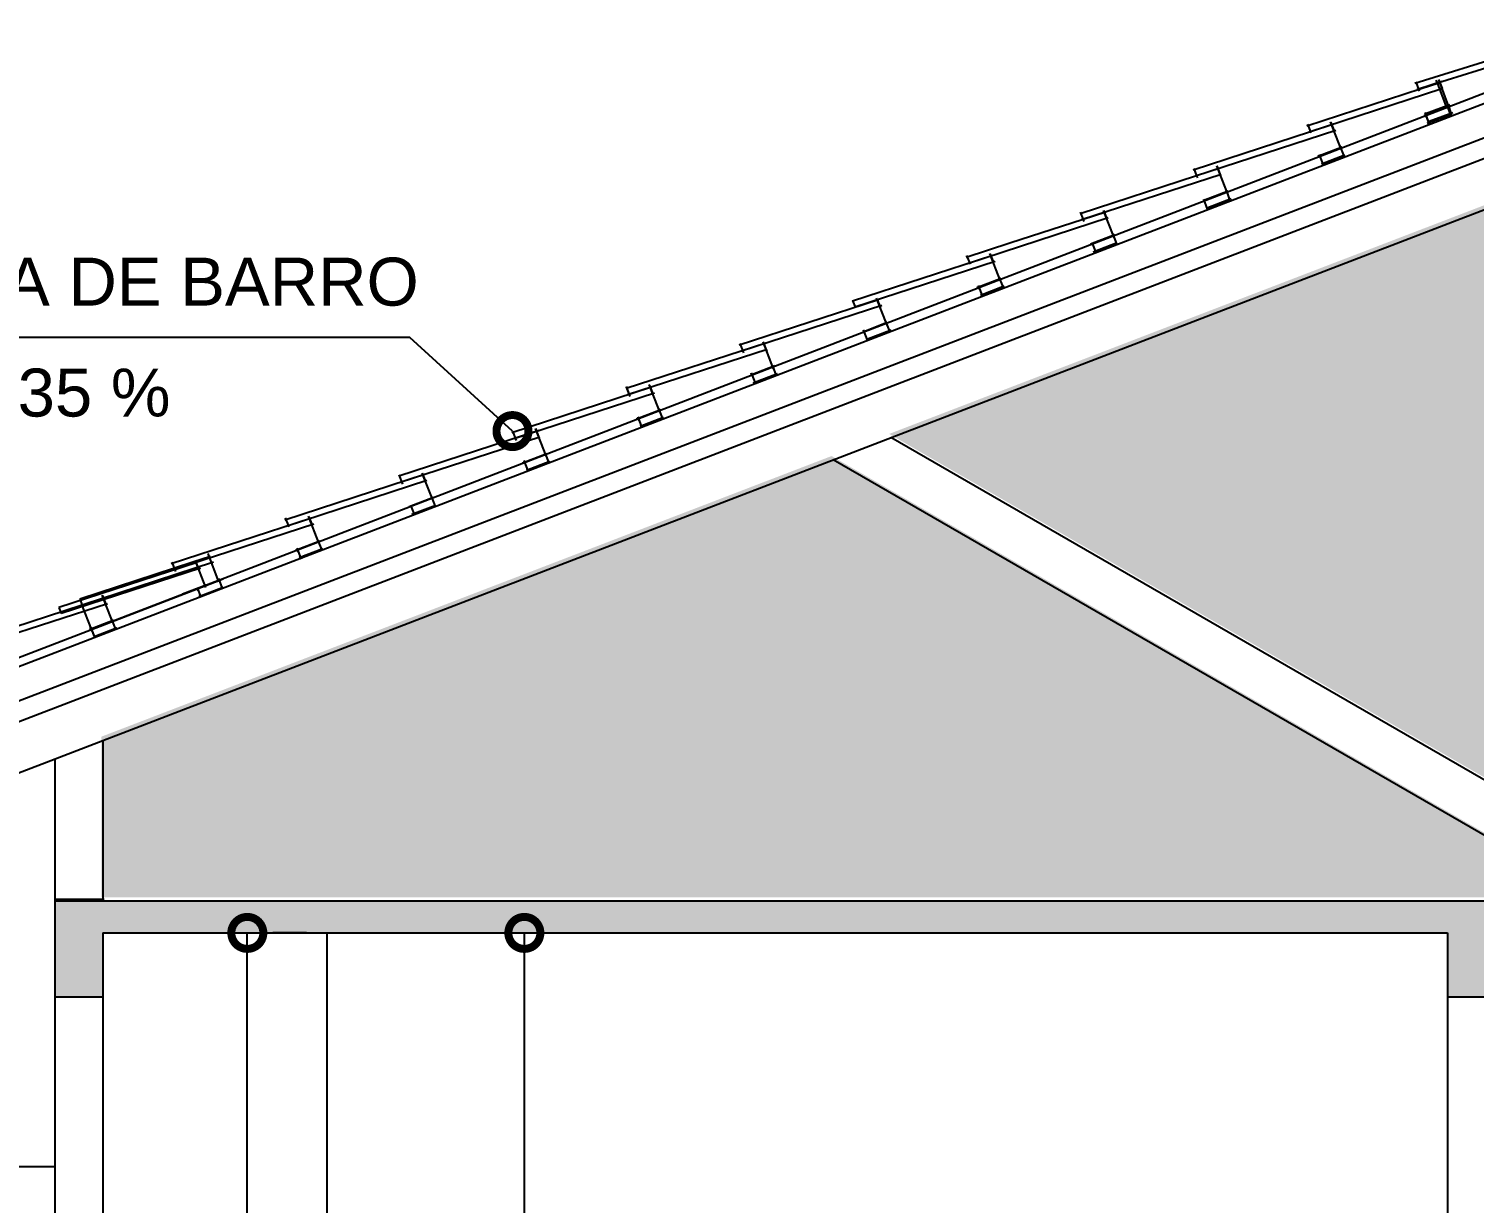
# Model space of a CAD drawing. Extents: x -109 to 1815, y -14679 to 345.
# Drawn here: x -103.43 to -98.916, y -53.404 to -49.734 of the extents above; entities that cross this region are included whole.
import ezdxf

# ---------------------------------------------------------------- set-up
doc = ezdxf.new("R2010")
doc.units = 0
doc.header["$MEASUREMENT"] = 0
doc.layers.get('0').update_dxf_attribs({"linetype": 'CONTINUOUS'})
doc.layers.get('DEFPOINTS').update_dxf_attribs({"linetype": 'CONTINUOUS'})
for name, color, linetype in [('corte-caibro', 2, 'CONTINUOUS'), ('corte-telha', 3, 'CONTINUOUS'), ('COTA', 1, 'CONTINUOUS'), ('linha-vista-3', 1, 'CONTINUOUS'), ('PAREDE', 6, 'CONTINUOUS'), ('PORTA', 3, 'CONTINUOUS')]:
    doc.layers.add(name, color=color, linetype=linetype)
doc.styles.add('REGUA120', font='arial.ttf')
doc.styles.add('SIMPLEX', font='techl___.ttf')
doc.dimstyles.new('50model', dxfattribs={"dimtxt": 0.15, "dimasz": 0.2, "dimexe": 0.08, "dimexo": 0.2, "dimgap": 0.05, "dimtad": 1, "dimzin": 4, "dimdsep": 46, "dimtxsty": 'SIMPLEX', "dimblk1": 'DOTSMALL', "dimblk2": 'DOTSMALL', "dimsah": 1, "dimcen": 0.2, "dimadec": 0, "dimazin": 0, "dimtfac": 1, "dimtmove": 2, "dimatfit": 3, "dimldrblk": 'DOTSMALL', "dimfxl": 1, "dimtvp": 1, "dimtolj": 1, "dimtzin": 0, "dimarcsym": 0})

# ---------------------------------------------------------------- blocks, each defined once
blk = doc.blocks.new('_DOTSMALL')
at = {"color": 0, "linetype": 'ByBlock', "ltscale": 0.05, "const_width": 0.5}
blk.add_lwpolyline([(-0.0625, 0, 1), (0.0625, 0, 1)], format="xyb", close=True, dxfattribs=at)
blk = doc.blocks.new('*D155')
at = {"layer": 'COTA', "color": 0, "lineweight": -2, "transparency": 16777216}
for p, q in [((-102.748, -55.5597), (-102.748, -52.5597)), ((-102.5636, -52.5597), (-102.668, -52.5597)), ((-102.5636, -55.5597), (-102.668, -55.5597))]:
    blk.add_line(p, q, dxfattribs=at)
at = {"layer": 'DEFPOINTS', "color": 0, "transparency": 16777216}
for p in [(-102.7636, -52.5597), (-102.748, -52.5597), (-102.7636, -55.5597)]:
    blk.add_point(p, dxfattribs=at)
at = {"layer": 'COTA', "color": 0, "lineweight": -2, "transparency": 16777216, "xscale": 0.2, "yscale": 0.2, "zscale": 0.2}
for p, rotation in [((-102.748, -52.5597), 90), ((-102.748, -55.5597), 270)]:
    blk.add_blockref('_DOTSMALL', p, dxfattribs=dict(at, rotation=rotation))
at = {"layer": 'COTA', "color": 0, "transparency": 16777216, "insert": (-102.8763, -54.0597), "char_height": 0.15, "attachment_point": 5, "rotation": 90, "style": 'SIMPLEX'}
blk.add_mtext('\\A1;3.00', dxfattribs=at)
blk = doc.blocks.new('*D156')
at = {"layer": 'COTA', "color": 0, "lineweight": -2, "transparency": 16777216}
for p, q in [((-102.0826, -52.5597), (-101.9626, -52.5597)), ((-101.8826, -55.3597), (-101.8826, -52.5597)), ((-102.0826, -55.3597), (-101.9626, -55.3597))]:
    blk.add_line(p, q, dxfattribs=at)
at = {"layer": 'DEFPOINTS', "color": 0, "transparency": 16777216}
for p in [(-101.8826, -52.5597), (-101.8826, -52.5597), (-101.8826, -55.3597)]:
    blk.add_point(p, dxfattribs=at)
at = {"layer": 'COTA', "color": 0, "lineweight": -2, "transparency": 16777216, "xscale": 0.2, "yscale": 0.2, "zscale": 0.2}
for p, rotation in [((-101.8826, -52.5597), 90), ((-101.8826, -55.3597), 270)]:
    blk.add_blockref('_DOTSMALL', p, dxfattribs=dict(at, rotation=rotation))
at = {"layer": 'COTA', "color": 0, "transparency": 16777216, "insert": (-102.0095, -53.9597), "char_height": 0.15, "attachment_point": 5, "rotation": 90, "style": 'SIMPLEX'}
blk.add_mtext('\\A1;2.80', dxfattribs=at)

msp = doc.modelspace()

# ---------------------------------------------------------------- hatches: boundary and pattern name
at = {"layer": 'COTA'}
h = msp.add_hatch(dxfattribs=at)
h.set_pattern_fill('AR-RSHKE', color=256, scale=0.02, style=0)
h.set_pattern_definition([(0, (-700.92735, -289.61334), (0.51, 0.24), [0.12, -0.1, 0.14, -0.06, 0.18, -0.08]), (0, (-700.80735, -289.60334), (0.51, 0.24), [0.1, -0.38, 0.08, -0.12]), (0, (-700.56735, -289.62834), (0.51, 0.24), [0.06, -0.62]), (90, (-700.92735, -289.61334), (-0.17, 0.24), [0.23, -0.73]), (90, (-700.80735, -289.61334), (-0.17, 0.24), [0.225, -0.735]), (90, (-700.70735, -289.61334), (-0.17, 0.24), [0.21, -0.75]), (90, (-700.56735, -289.62834), (-0.17, 0.24), [0.23, -0.73]), (90, (-700.50735, -289.62834), (-0.17, 0.24), [0.23, -0.73]), (90, (-700.32735, -289.61334), (-0.17, 0.24), [0.22, -0.74])])
h.paths.add_polyline_path([(-100.923, -51.0693), (-103.2036, -51.9463), (-103.2036, -52.4482), (-98.5348, -52.4482)])
h.paths.add_polyline_path([(-98.3848, -50.0933), (-100.743, -51.0001), (-98.3848, -52.3616)])
h.paths.add_polyline_path([(-97.0036, -51.1434), (-98.2348, -51.1434), (-98.2348, -52.4482), (-97.0036, -52.4482)])
h.paths.add_polyline_path([(-93.0134, -50.0644), (-93.7036, -50.0644), (-93.7036, -52.4482), (-93.0134, -52.4482)])
h.paths.add_polyline_path([(-90.4691, -50.9792), (-92.8634, -50.0922), (-92.8634, -52.3616)])
h.paths.add_polyline_path([(-88.7014, -51.634), (-90.2863, -51.0469), (-92.7134, -52.4482), (-88.7034, -52.4482)])
h = msp.add_hatch(dxfattribs=at)
h.set_pattern_fill('AR-CONC', color=256, scale=0.03, style=0)
h.set_pattern_definition([(50, (0, 0), (0.21517805, -0.01882564), [0.0225, -0.2475]), (355, (0, 0), (-0.0416254, 0.22565764), [0.018, -0.198]), (100.4514, (0.01793, -0.00157), (0.1735528, 0.20683186), [0.01912206, -0.21034263]), (46.1842, (0, 0.06), (0.3201723, -0.0496557), [0.03375, -0.37125]), (96.6356, (0.02668, 0.05586), (0.2803988, 0.2922354), [0.0286831, -0.3155139]), (351.1842, (0, 0.06), (0.2803986, 0.2922356), [0.027, -0.297]), (21, (0.03, 0.045), (0.17907212, -0.12078567), [0.0225, -0.2475]), (326, (0.03, 0.045), (0.0729946, 0.217545), [0.018, -0.198]), (71.4514, (0.04492, 0.03493), (0.2520668, 0.09675915), [0.01912206, -0.21034263]), (37.5, (0, 0), (0.003647957, 0.099868156), [0, -0.1956, 0, -0.201, 0, -0.19875]), (7.5, (0, 0), (0.07892086, 0.11832351), [0, -0.1146, 0, -0.1911, 0, -0.07575]), (327.5, (-0.0669, 0), (0.16014673, -0.00676646), [0, -0.075, 0, -0.234, 0, -0.3105]), (317.5, (-0.0969, 0), (0.17495585, 0.0300315), [0, -0.0975, 0, -0.1554, 0, -0.2205])])
h.paths.add_polyline_path([(-98.9989, -52.5597), (-98.9989, -52.7597), (-98.8489, -52.7597), (-98.8489, -52.5597), (-96.9989, -52.5597), (-96.9989, -52.7597), (-96.8489, -52.7597), (-96.8489, -52.4597), (-103.3489, -52.4597), (-103.3489, -52.7597), (-103.1989, -52.7597), (-103.1989, -52.5597)])

# ---------------------------------------------------------------- linework, layer by layer
at = {"layer": 'corte-caibro'}
for p, q in [((-98.7326, -49.7896), (-99.1006, -49.9046)), ((-98.6535, -49.7858), (-99.0932, -49.9232)), ((-99.0814, -49.922), (-99.4382, -50.0382)), ((-99.0164, -49.9219), (-99.4306, -50.0568)), ((-98.9915, -49.9716), (-99.0679, -50)), ((-99.0013, -49.9729), (-98.9892, -50.0042)), ((-98.9962, -49.9734), (-98.9864, -50.0054)), ((-98.9982, -49.9776), (-99.0714, -50.0058)), ((-99.0694, -49.9959), (-99.0578, -50.0273)), ((-99.068, -50.0007), (-99.056, -50.032)), ((-99.0644, -50.01), (-99.068, -50.0007)), ((-99.0624, -50.0291), (-98.9864, -49.9998)), ((-99.0564, -50.0224), (-98.9828, -49.9951)), ((-99.4271, -50.0563), (-99.7936, -50.1757)), ((-99.348, -50.0516), (-99.786, -50.1942)), ((-99.3283, -50.104), (-99.4044, -50.1333)), ((-99.3353, -50.0997), (-99.3228, -50.1324)), ((-99.4001, -50.1263), (-99.387, -50.1603)), ((-99.396, -50.137), (-99.3996, -50.1277)), ((-99.3926, -50.1555), (-99.3194, -50.1273)), ((-99.7827, -50.1931), (-100.1468, -50.3117)), ((-99.7055, -50.189), (-100.1421, -50.3312)), ((-99.6837, -50.2414), (-99.7598, -50.2707)), ((-99.6884, -50.2432), (-99.6782, -50.2751)), ((-99.7614, -50.2666), (-99.7494, -50.2978)), ((-99.748, -50.2929), (-99.6748, -50.2647)), ((-100.0587, -50.3251), (-100.4981, -50.4682)), ((-100.1373, -50.3296), (-100.3658, -50.404)), ((-100.0384, -50.3779), (-100.1144, -50.4072)), ((-100.0454, -50.3736), (-100.0328, -50.4063)), ((-100.3658, -50.404), (-100.5029, -50.4487)), ((-100.1096, -50.4016), (-100.0976, -50.4328)), ((-100.1055, -50.4305), (-100.0308, -50.4018)), ((-100.4222, -50.4434), (-100.8576, -50.5852)), ((-100.4119, -50.4611), (-100.8499, -50.6038)), ((-100.393, -50.5144), (-100.4691, -50.5437)), ((-100.4, -50.5101), (-100.3874, -50.5428)), ((-100.4648, -50.5367), (-100.4517, -50.5708)), ((-100.4607, -50.5474), (-100.4643, -50.5381)), ((-100.4573, -50.5659), (-100.384, -50.5377)), ((-100.7765, -50.5808), (-101.2119, -50.7226)), ((-100.7662, -50.5985), (-101.2043, -50.7411)), ((-100.7544, -50.6475), (-100.7418, -50.6802)), ((-100.8244, -50.6744), (-100.8118, -50.707)), ((-100.7488, -50.6523), (-100.822, -50.6805)), ((-100.813, -50.7039), (-100.737, -50.6746)), ((-101.1283, -50.7163), (-101.5651, -50.8586)), ((-101.1237, -50.7359), (-101.5603, -50.8781)), ((-101.1079, -50.7868), (-101.0959, -50.8181)), ((-101.1006, -50.7878), (-101.1752, -50.8165)), ((-101.1743, -50.8092), (-101.1617, -50.8418)), ((-101.1707, -50.8185), (-101.1738, -50.8106)), ((-101.1677, -50.8404), (-101.0916, -50.8111)), ((-101.4854, -50.8543), (-101.9219, -50.9965)), ((-101.4763, -50.8724), (-101.9143, -51.0151)), ((-101.4636, -50.9205), (-101.451, -50.9532)), ((-101.4636, -50.9205), (-101.451, -50.9532)), ((-101.4566, -50.9248), (-101.5327, -50.9541)), ((-101.4566, -50.9248), (-101.5327, -50.9541)), ((-101.5284, -50.9471), (-101.5153, -50.9812)), ((-101.5284, -50.9471), (-101.5153, -50.9812)), ((-101.5243, -50.9578), (-101.5279, -50.9485)), ((-101.5243, -50.9578), (-101.5279, -50.9485)), ((-101.5209, -50.9763), (-101.4476, -50.9481)), ((-101.5209, -50.9763), (-101.4476, -50.9481)), ((-101.8371, -50.9899), (-102.2751, -51.1326)), ((-101.8338, -51.0098), (-102.2704, -51.152)), ((-101.812, -51.0622), (-101.8881, -51.0915)), ((-101.8844, -51.0831), (-101.8718, -51.1158)), ((-101.8763, -51.1138), (-101.803, -51.0856)), ((-101.818, -51.0608), (-101.8059, -51.092)), ((-102.1946, -51.1273), (-102.6312, -51.2695)), ((-102.187, -51.1459), (-102.6264, -51.289)), ((-102.1667, -51.1987), (-102.2427, -51.228)), ((-102.2379, -51.2224), (-102.2259, -51.2537)), ((-102.2337, -51.2514), (-102.1591, -51.2226)), ((-102.1737, -51.1945), (-102.1611, -51.2271)), ((-102.5505, -51.2642), (-102.9858, -51.4061)), ((-102.5402, -51.2819), (-102.9782, -51.4246)), ((-102.5213, -51.3353), (-102.5973, -51.3645)), ((-102.5931, -51.3575), (-102.58, -51.3916)), ((-102.5889, -51.3683), (-102.5925, -51.3589)), ((-102.5856, -51.3868), (-102.5123, -51.3586)), ((-102.5283, -51.331), (-102.5157, -51.3636)), ((-102.9048, -51.4016), (-103.3364, -51.5422)), ((-102.8945, -51.4193), (-103.3292, -51.5609)), ((-102.9183, -51.4012), (-103.2714, -51.5162)), ((-102.8533, -51.4011), (-103.2675, -51.536)), ((-102.8351, -51.4568), (-102.9083, -51.485)), ((-102.8382, -51.4521), (-102.8262, -51.4834)), ((-102.877, -51.4732), (-102.9503, -51.5014)), ((-102.9049, -51.4799), (-102.8929, -51.5112)), ((-102.9013, -51.4892), (-102.9049, -51.4799)), ((-102.8993, -51.5083), (-102.8233, -51.479)), ((-103.264, -51.5355), (-103.6305, -51.6549)), ((-103.185, -51.5308), (-103.6229, -51.6734)), ((-103.1652, -51.5832), (-103.2413, -51.6125)), ((-103.1666, -51.5837), (-103.2399, -51.6119)), ((-103.1722, -51.5789), (-103.1597, -51.6116)), ((-103.1722, -51.5789), (-103.1597, -51.6116)), ((-103.2334, -51.6148), (-103.2376, -51.6041)), ((-103.2376, -51.6041), (-103.2263, -51.6335)), ((-103.237, -51.6055), (-103.2263, -51.6335)), ((-103.2329, -51.6162), (-103.2365, -51.6069)), ((-103.2263, -51.6335), (-103.1549, -51.606)), ((-103.2263, -51.6335), (-103.1563, -51.6065))]:
    msp.add_line(p, q, dxfattribs=at)
at = {"layer": 'corte-telha'}
for p, q in [((-99.0983, -49.8993), (-99.0899, -49.9222)), ((-99.0157, -49.899), (-99.0899, -49.9222)), ((-99.0899, -49.9222), (-99.0874, -49.9289)), ((-99.0264, -49.9041), (-99.0814, -49.922)), ((-99.0266, -49.8922), (-99.0159, -49.9203)), ((-99.4366, -50.0315), (-99.4273, -50.0557)), ((-99.4273, -50.0557), (-99.4258, -50.0595)), ((-99.3571, -50.0335), (-99.4271, -50.0563)), ((-99.3638, -50.0264), (-99.3522, -50.0557)), ((-99.7915, -50.1703), (-99.7827, -50.1931)), ((-99.7089, -50.1691), (-99.7827, -50.1931)), ((-99.7827, -50.1931), (-99.7801, -50.1998)), ((-99.7198, -50.1624), (-99.7087, -50.1903)), ((-100.1461, -50.3069), (-100.1373, -50.3296)), ((-100.0664, -50.3065), (-100.1373, -50.3296)), ((-100.1373, -50.3297), (-100.1348, -50.3363)), ((-100.0733, -50.3017), (-100.0628, -50.3282)), ((-100.5013, -50.442), (-100.4905, -50.47)), ((-100.428, -50.4382), (-100.4174, -50.4647)), ((-100.8572, -50.5833), (-100.8484, -50.6061)), ((-100.7811, -50.5786), (-100.7706, -50.6051)), ((-101.2097, -50.7173), (-101.1984, -50.7467)), ((-101.1363, -50.7137), (-101.1247, -50.743)), ((-101.5649, -50.8524), (-101.5541, -50.8804)), ((-101.5643, -50.8538), (-101.553, -50.8832)), ((-101.4916, -50.8486), (-101.4811, -50.8751)), ((-101.9197, -50.9912), (-101.9084, -51.0206)), ((-101.8481, -50.9832), (-101.837, -51.0111)), ((-102.2744, -51.1277), (-102.2631, -51.1571)), ((-102.2016, -51.1225), (-102.1911, -51.149)), ((-102.6295, -51.2628), (-102.6188, -51.2908)), ((-102.5562, -51.259), (-102.5457, -51.2856)), ((-102.9837, -51.4007), (-102.9723, -51.4301)), ((-102.8633, -51.3833), (-102.9183, -51.4012)), ((-102.9094, -51.3994), (-102.8989, -51.426)), ((-103.2008, -51.5056), (-103.1891, -51.5349)), ((-103.3364, -51.5422), (-103.3292, -51.5609)), ((-103.2714, -51.5162), (-103.2642, -51.5349)), ((-103.2642, -51.5349), (-103.264, -51.5355)), ((-103.194, -51.5127), (-103.264, -51.5355)), ((-102.4989, -55.5597), (-102.4989, -52.5597))]:
    msp.add_line(p, q, dxfattribs=at)
at = {"layer": 'COTA'}
for p, q in [((-101.4595, -50.9313), (-101.4924, -50.8457)), ((-106.2947, -53.2897), (-103.3489, -53.2897))]:
    msp.add_line(p, q, dxfattribs=at)
at = {"layer": 'linha-vista-3'}
for p, q in [((-103.2352, -51.6101), (-98.3646, -49.7341)), ((-99.0297, -49.9052), (-99.0339, -49.8945)), ((-98.9996, -49.9835), (-99.0326, -49.8979)), ((-98.9944, -49.9781), (-99.0263, -49.8921)), ((-99.3312, -50.1104), (-99.3641, -50.0249)), ((-99.6866, -50.2479), (-99.7196, -50.1623)), ((-100.0407, -50.3858), (-100.0731, -50.3016)), ((-100.3964, -50.5195), (-100.4283, -50.4367)), ((-100.7497, -50.6597), (-100.7821, -50.5755)), ((-101.1043, -50.7962), (-101.1367, -50.712)), ((-101.4595, -50.9313), (-101.4924, -50.8457)), ((-101.8149, -51.0687), (-101.8478, -50.9831)), ((-102.169, -51.2066), (-102.2014, -51.1224)), ((-102.5247, -51.3403), (-102.5566, -51.2576)), ((-102.8667, -51.3844), (-102.8708, -51.3737)), ((-102.878, -51.4805), (-102.9104, -51.3963)), ((-102.8365, -51.4627), (-102.8695, -51.3771)), ((-107.0722, -53.0893), (-102.8236, -51.453)), ((-103.1681, -51.5896), (-103.2011, -51.5041)), ((-103.2352, -51.6101), (-103.265, -51.5328))]:
    msp.add_line(p, q, dxfattribs=at)
at = {"layer": 'PAREDE'}
for p, q in [((-103.1989, -51.9579), (-103.1989, -52.4597)), ((-103.3489, -52.0156), (-103.3489, -53.4597)), ((-103.3454, -52.4542), (-103.1954, -52.4542)), ((-103.3489, -52.4597), (-96.8489, -52.4597)), ((-103.1989, -52.5597), (-98.9989, -52.5597)), ((-103.1989, -52.5597), (-103.1989, -53.4597)), ((-98.9989, -52.5597), (-98.9989, -55.5597)), ((-103.3489, -52.7597), (-103.1989, -52.7597)), ((-98.9989, -52.7597), (-98.8489, -52.7597))]:
    msp.add_line(p, q, dxfattribs=at)
at = {"layer": 'PORTA', "color": 3}
for p, q in [((-107.0717, -53.115), (-98.3501, -49.7611)), ((-107.034, -53.2076), (-98.3315, -49.8611)), ((-107.0123, -53.2636), (-98.333, -49.926)), ((-106.946, -53.3988), (-98.3051, -50.076)), ((-98.3917, -52.3664), (-100.7383, -51.0116)), ((-98.5301, -52.4597), (-100.9183, -51.0809))]:
    msp.add_line(p, q, dxfattribs=at)

# ---------------------------------------------------------------- texts
at = {"layer": 'PORTA', "color": 3, "style": 'REGUA120'}
for s, p in [('TELHA DE BARRO', (-104.0404, -50.5991)), ('I = 35 %', (-103.7625, -50.9458))]:
    msp.add_text(s, height=0.15, dxfattribs=at).set_placement(p)

# ---------------------------------------------------------------- dimensions: what is measured, and where the dimension line sits
at = {"layer": 'COTA'}
for base, p1, p2, picture, middle in [((-102.748, -52.5597), (-102.7636, -55.5597), (-102.7636, -52.5597), '*D155', (-102.8763, -54.0597)), ((-101.8826, -52.5597), (-101.8826, -55.3597), (-101.8826, -52.5597), '*D156', (-102.0095, -53.9597))]:
    dim = msp.add_linear_dim(base=base, p1=p1, p2=p2, angle=90, dimstyle='50model', dxfattribs=at)
    dim.commit()
    dim.dimension.update_dxf_attribs({"geometry": picture, "text_midpoint": middle})

# ---------------------------------------------------------------- leaders
msp.add_leader([(-101.9197, -50.9912), (-102.2406, -50.6986), (-104.0339, -50.6986)], dimstyle='50model', override={"dimgap": 0.05, "dimtad": 0}, dxfattribs=at)

doc.saveas('drawing.dxf')
